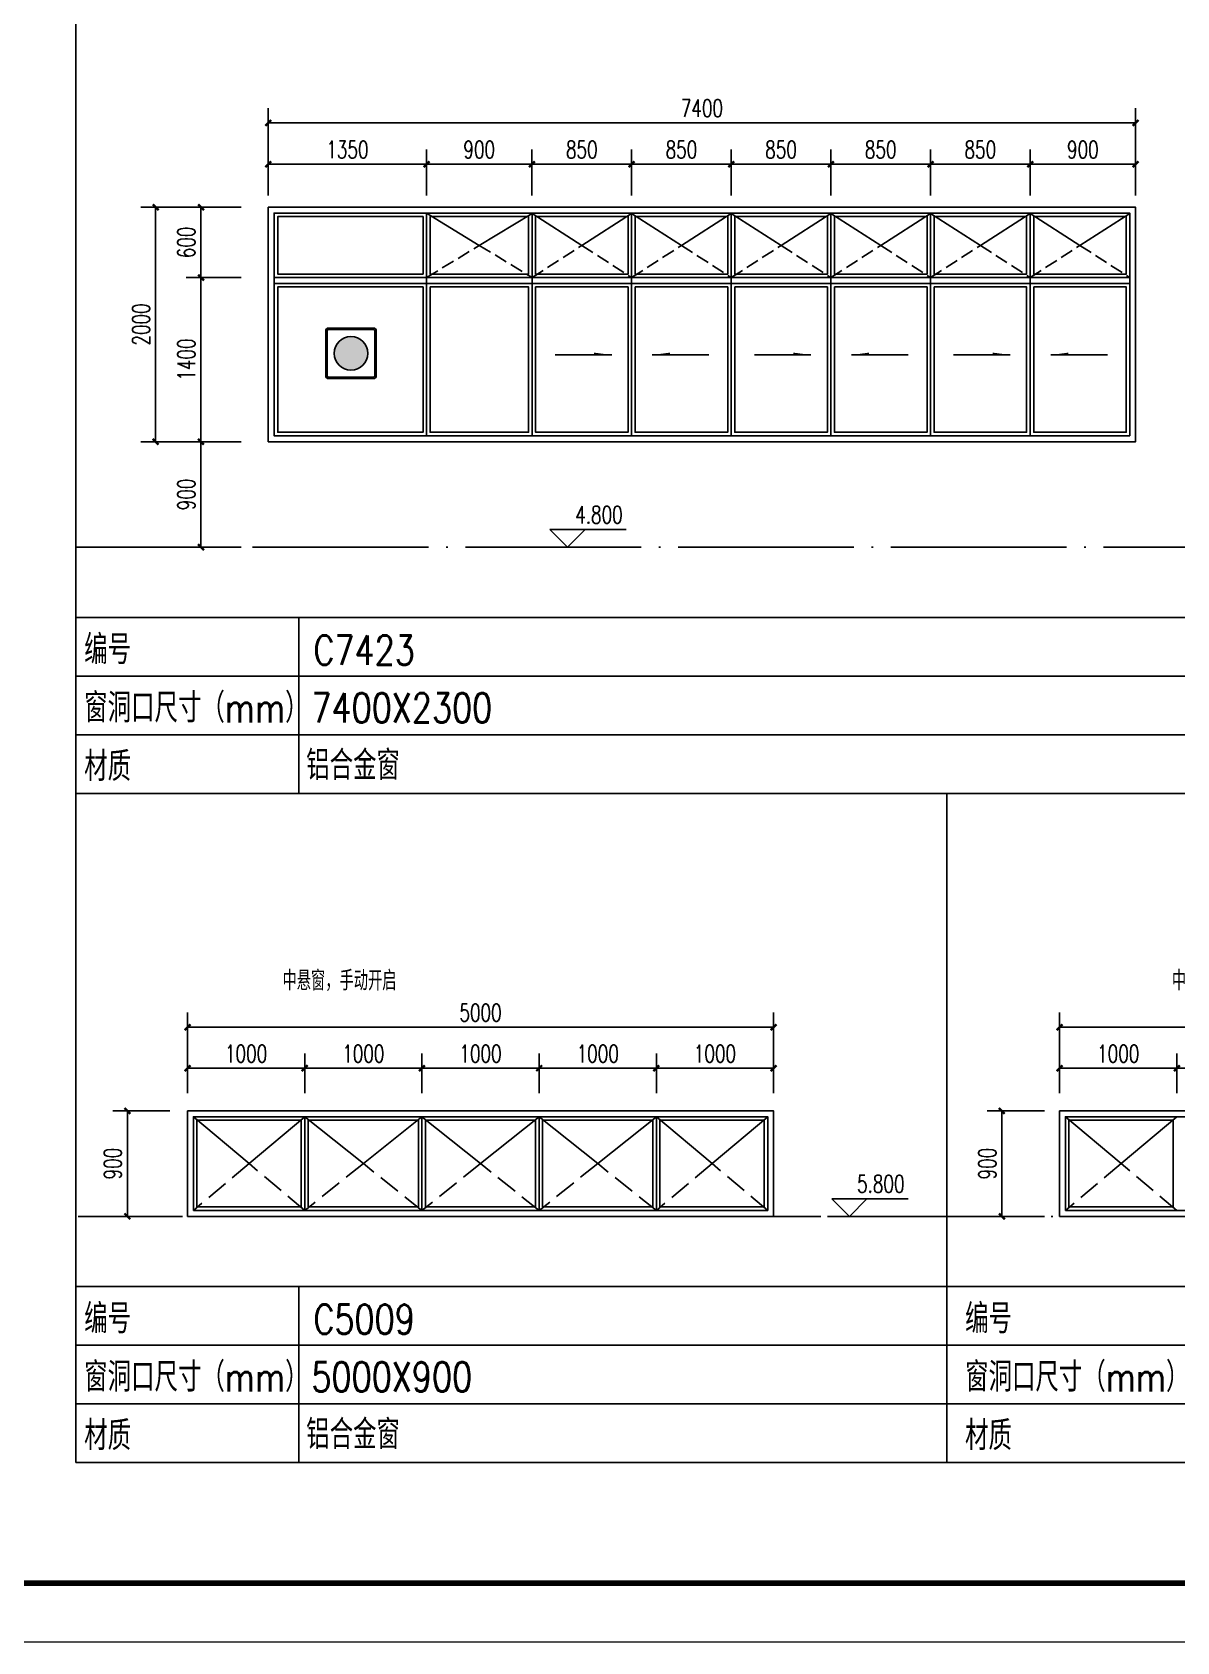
# Model space of a CAD drawing. Extents: x 409931 to 937299, y -508824 to 132289.
# Drawn here: x 656635 to 666401, y -204324 to -190591 of the extents above; entities that cross this region are included whole.
import ezdxf
from ezdxf.enums import TextEntityAlignment as Align

# ---------------------------------------------------------------- set-up
doc = ezdxf.new("R2010")
doc.units = 0
doc.header["$LTSCALE"] = 1500
doc.header["$MEASUREMENT"] = 0
doc.linetypes.add('DASH', pattern=[0.35, 0.25, -0.1])
doc.linetypes.add('DOTE', pattern=[2.42, 2, -0.2, 0.02, -0.2])
doc.layers.get('Defpoints').update_dxf_attribs({"color": 252})
for name, color, linetype in [('A-Dim1(尺寸标注)', 1, 'Continuous'), ('A-Elv(建筑标高)', 3, 'Continuous'), ('A-Hz(图名)', 7, 'Continuous'), ('C-sheet(通用-图框)', 11, 'Continuous'), ('DIM_SYMB', 3, 'Continuous'), ('DOTE', 1, 'Continuous'), ('PUB_HATCH', 8, 'Continuous'), ('PUB_TEXT', 7, 'Continuous'), ('WINDOW', 4, 'Continuous')]:
    doc.layers.add(name, color=color, linetype=linetype)
doc.layers.add('TK', color=151, linetype='Continuous', lineweight=13)
doc.styles.add('_TCH_DIM', font='SIMPLEX', dxfattribs={"bigfont": 'GBCBIG'})
doc.styles.add('_TCH_DIM_T3', font='SIMPLEX', dxfattribs={"width": 0.705882, "bigfont": 'GBCBIG'})
doc.styles.add('HZTXT', font='txt.shx', dxfattribs={"width": 0.8, "bigfont": 'hztxt.shx'})
doc.dimstyles.new('_TCH_ARCH&&50', dxfattribs={"dimtxt": 148.75, "dimasz": 50, "dimexe": 125, "dimexo": 150, "dimgap": 50, "dimtad": 1, "dimdec": 0, "dimzin": 0, "dimdsep": 46, "dimtxsty": '_TCH_DIM_T3', "dimblk": 'ARCHTICK', "dimcen": 0.09, "dimclrt": 7, "dimazin": 2, "dimtfac": 1, "dimtdec": 0, "dimtix": 1, "dimtmove": 2, "dimatfit": 3, "dimfxl": 0, "dimtolj": 1, "dimtzin": 0, "dimarcsym": 0})

# ---------------------------------------------------------------- blocks, each defined once
blk = doc.blocks.new('A1')
at = {"layer": 'TK'}
for p, q in [((-40800, 500), (-500, 500)), ((-42050, 0), (0, 0))]:
    blk.add_line(p, q, dxfattribs=at)
at = {"layer": 'TK', "const_width": 50}
blk.add_lwpolyline([(-40800, 29200), (-500, 29200), (-500, 500), (-40800, 500)], close=True, dxfattribs=at)
blk = doc.blocks.new('FDFSDDDDDD')
h = blk.add_hatch(color=1)
h.dxf.hatch_style = 1
edge = h.paths.add_edge_path()
edge.add_arc((89703, 506218), 120, 0, 360)
at = {"color": 1}
for p, q in [((89523, 506378), (89523, 506058)), ((89533, 506378), (89533, 506058)), ((89543, 506398), (89863, 506398)), ((89543, 506388), (89863, 506388)), ((89873, 506378), (89873, 506058)), ((89883, 506378), (89883, 506058)), ((89543, 506048), (89863, 506048)), ((89543, 506038), (89863, 506038))]:
    blk.add_line(p, q, dxfattribs=at)
blk.add_circle((89703, 506218), 120, dxfattribs=at)
for centre, radius, start, end in [((89543, 506378), 20, 90, 180), ((89543, 506378), 10, 90, 180), ((89863, 506378), 20, 0, 90), ((89863, 506378), 10, 0, 90), ((89543, 506058), 20, 180, 270), ((89543, 506058), 10, 180, 270), ((89863, 506058), 20, 270, 0), ((89863, 506058), 10, 270, 0)]:
    blk.add_arc(centre, radius, start, end, dxfattribs=at)
blk = doc.blocks.new('_ArchTick')
at = {"color": 0, "linetype": 'ByBlock', "const_width": 0.4}
blk.add_lwpolyline([(-0.5, -0.5), (0.5, 0.5)], dxfattribs=at)
blk = doc.blocks.new('*D100')
at = {"layer": 'A-Dim1(尺寸标注)', "color": 0, "lineweight": -2}
for p, q in [((658649, -191835), (658649, -191240)), ((666049, -191835), (666049, -191240)), ((658649, -191365), (666049, -191365))]:
    blk.add_line(p, q, dxfattribs=at)
at = {"layer": 'Defpoints', "color": 0}
for p in [(666049, -191365), (658649, -191985), (666049, -191985)]:
    blk.add_point(p, dxfattribs=at)
at = {"layer": 'A-Dim1(尺寸标注)', "color": 0, "lineweight": -2, "xscale": 50, "yscale": 50, "zscale": 50, "rotation": 180}
blk.add_blockref('_ArchTick', (658649, -191365), dxfattribs=at)
at = {"layer": 'A-Dim1(尺寸标注)', "color": 0, "lineweight": -2, "xscale": 50, "yscale": 50, "zscale": 50}
blk.add_blockref('_ArchTick', (666049, -191365), dxfattribs=at)
at = {"layer": 'A-Dim1(尺寸标注)', "color": 7, "insert": (662349, -191240), "char_height": 148.8, "attachment_point": 5, "style": '_TCH_DIM_T3'}
blk.add_mtext('\\A1;7400', dxfattribs=at)
blk = doc.blocks.new('*D101')
at = {"layer": 'A-Dim1(尺寸标注)', "color": 0, "lineweight": -2}
for p, q in [((658649, -191985), (658649, -191593)), ((659999, -191985), (659999, -191593)), ((658649, -191718), (659999, -191718))]:
    blk.add_line(p, q, dxfattribs=at)
at = {"layer": 'Defpoints', "color": 0}
for p in [(659999, -191718), (658649, -192135), (659999, -192135)]:
    blk.add_point(p, dxfattribs=at)
at = {"layer": 'A-Dim1(尺寸标注)', "color": 0, "lineweight": -2, "xscale": 50, "yscale": 50, "zscale": 50, "rotation": 180}
blk.add_blockref('_ArchTick', (658649, -191718), dxfattribs=at)
at = {"layer": 'A-Dim1(尺寸标注)', "color": 0, "lineweight": -2, "xscale": 50, "yscale": 50, "zscale": 50}
blk.add_blockref('_ArchTick', (659999, -191718), dxfattribs=at)
at = {"layer": 'A-Dim1(尺寸标注)', "color": 7, "insert": (659324, -191593), "char_height": 148.8, "attachment_point": 5, "style": '_TCH_DIM_T3'}
blk.add_mtext('\\A1;1350', dxfattribs=at)
blk = doc.blocks.new('*D102')
at = {"layer": 'A-Dim1(尺寸标注)', "color": 0, "lineweight": -2}
for p, q in [((659999, -191985), (659999, -191593)), ((660899, -191985), (660899, -191593)), ((659999, -191718), (660899, -191718))]:
    blk.add_line(p, q, dxfattribs=at)
at = {"layer": 'Defpoints', "color": 0}
for p in [(660899, -191718), (659999, -192135), (660899, -192135)]:
    blk.add_point(p, dxfattribs=at)
at = {"layer": 'A-Dim1(尺寸标注)', "color": 0, "lineweight": -2, "xscale": 50, "yscale": 50, "zscale": 50, "rotation": 180}
blk.add_blockref('_ArchTick', (659999, -191718), dxfattribs=at)
at = {"layer": 'A-Dim1(尺寸标注)', "color": 0, "lineweight": -2, "xscale": 50, "yscale": 50, "zscale": 50}
blk.add_blockref('_ArchTick', (660899, -191718), dxfattribs=at)
at = {"layer": 'A-Dim1(尺寸标注)', "color": 7, "insert": (660449, -191593), "char_height": 148.8, "attachment_point": 5, "style": '_TCH_DIM_T3'}
blk.add_mtext('\\A1;900', dxfattribs=at)
blk = doc.blocks.new('*D103')
at = {"layer": 'A-Dim1(尺寸标注)', "color": 0, "lineweight": -2}
for p, q in [((660899, -191985), (660899, -191593)), ((661749, -191985), (661749, -191593)), ((660899, -191718), (661749, -191718))]:
    blk.add_line(p, q, dxfattribs=at)
at = {"layer": 'Defpoints', "color": 0}
for p in [(661749, -191718), (660899, -192135), (661749, -192135)]:
    blk.add_point(p, dxfattribs=at)
at = {"layer": 'A-Dim1(尺寸标注)', "color": 0, "lineweight": -2, "xscale": 50, "yscale": 50, "zscale": 50, "rotation": 180}
blk.add_blockref('_ArchTick', (660899, -191718), dxfattribs=at)
at = {"layer": 'A-Dim1(尺寸标注)', "color": 0, "lineweight": -2, "xscale": 50, "yscale": 50, "zscale": 50}
blk.add_blockref('_ArchTick', (661749, -191718), dxfattribs=at)
at = {"layer": 'A-Dim1(尺寸标注)', "color": 7, "insert": (661324, -191593), "char_height": 148.8, "attachment_point": 5, "style": '_TCH_DIM_T3'}
blk.add_mtext('\\A1;850', dxfattribs=at)
blk = doc.blocks.new('*D104')
at = {"layer": 'A-Dim1(尺寸标注)', "color": 0, "lineweight": -2}
for p, q in [((661749, -191985), (661749, -191593)), ((662599, -191985), (662599, -191593)), ((661749, -191718), (662599, -191718))]:
    blk.add_line(p, q, dxfattribs=at)
at = {"layer": 'Defpoints', "color": 0}
for p in [(662599, -191718), (661749, -192135), (662599, -192135)]:
    blk.add_point(p, dxfattribs=at)
at = {"layer": 'A-Dim1(尺寸标注)', "color": 0, "lineweight": -2, "xscale": 50, "yscale": 50, "zscale": 50, "rotation": 180}
blk.add_blockref('_ArchTick', (661749, -191718), dxfattribs=at)
at = {"layer": 'A-Dim1(尺寸标注)', "color": 0, "lineweight": -2, "xscale": 50, "yscale": 50, "zscale": 50}
blk.add_blockref('_ArchTick', (662599, -191718), dxfattribs=at)
at = {"layer": 'A-Dim1(尺寸标注)', "color": 7, "insert": (662174, -191593), "char_height": 148.8, "attachment_point": 5, "style": '_TCH_DIM_T3'}
blk.add_mtext('\\A1;850', dxfattribs=at)
blk = doc.blocks.new('*D105')
at = {"layer": 'A-Dim1(尺寸标注)', "color": 0, "lineweight": -2}
for p, q in [((662599, -191985), (662599, -191593)), ((663449, -191985), (663449, -191593)), ((662599, -191718), (663449, -191718))]:
    blk.add_line(p, q, dxfattribs=at)
at = {"layer": 'Defpoints', "color": 0}
for p in [(663449, -191718), (662599, -192135), (663449, -192135)]:
    blk.add_point(p, dxfattribs=at)
at = {"layer": 'A-Dim1(尺寸标注)', "color": 0, "lineweight": -2, "xscale": 50, "yscale": 50, "zscale": 50, "rotation": 180}
blk.add_blockref('_ArchTick', (662599, -191718), dxfattribs=at)
at = {"layer": 'A-Dim1(尺寸标注)', "color": 0, "lineweight": -2, "xscale": 50, "yscale": 50, "zscale": 50}
blk.add_blockref('_ArchTick', (663449, -191718), dxfattribs=at)
at = {"layer": 'A-Dim1(尺寸标注)', "color": 7, "insert": (663024, -191593), "char_height": 148.8, "attachment_point": 5, "style": '_TCH_DIM_T3'}
blk.add_mtext('\\A1;850', dxfattribs=at)
blk = doc.blocks.new('*D106')
at = {"layer": 'A-Dim1(尺寸标注)', "color": 0, "lineweight": -2}
for p, q in [((663449, -191985), (663449, -191593)), ((664299, -191985), (664299, -191593)), ((663449, -191718), (664299, -191718))]:
    blk.add_line(p, q, dxfattribs=at)
at = {"layer": 'Defpoints', "color": 0}
for p in [(664299, -191718), (663449, -192135), (664299, -192135)]:
    blk.add_point(p, dxfattribs=at)
at = {"layer": 'A-Dim1(尺寸标注)', "color": 0, "lineweight": -2, "xscale": 50, "yscale": 50, "zscale": 50, "rotation": 180}
blk.add_blockref('_ArchTick', (663449, -191718), dxfattribs=at)
at = {"layer": 'A-Dim1(尺寸标注)', "color": 0, "lineweight": -2, "xscale": 50, "yscale": 50, "zscale": 50}
blk.add_blockref('_ArchTick', (664299, -191718), dxfattribs=at)
at = {"layer": 'A-Dim1(尺寸标注)', "color": 7, "insert": (663874, -191593), "char_height": 148.8, "attachment_point": 5, "style": '_TCH_DIM_T3'}
blk.add_mtext('\\A1;850', dxfattribs=at)
blk = doc.blocks.new('*D107')
at = {"layer": 'A-Dim1(尺寸标注)', "color": 0, "lineweight": -2}
for p, q in [((664299, -191985), (664299, -191593)), ((665149, -191985), (665149, -191593)), ((664299, -191718), (665149, -191718))]:
    blk.add_line(p, q, dxfattribs=at)
at = {"layer": 'Defpoints', "color": 0}
for p in [(665149, -191718), (664299, -192135), (665149, -192135)]:
    blk.add_point(p, dxfattribs=at)
at = {"layer": 'A-Dim1(尺寸标注)', "color": 0, "lineweight": -2, "xscale": 50, "yscale": 50, "zscale": 50, "rotation": 180}
blk.add_blockref('_ArchTick', (664299, -191718), dxfattribs=at)
at = {"layer": 'A-Dim1(尺寸标注)', "color": 0, "lineweight": -2, "xscale": 50, "yscale": 50, "zscale": 50}
blk.add_blockref('_ArchTick', (665149, -191718), dxfattribs=at)
at = {"layer": 'A-Dim1(尺寸标注)', "color": 7, "insert": (664724, -191593), "char_height": 148.8, "attachment_point": 5, "style": '_TCH_DIM_T3'}
blk.add_mtext('\\A1;850', dxfattribs=at)
blk = doc.blocks.new('*D108')
at = {"layer": 'A-Dim1(尺寸标注)', "color": 0, "lineweight": -2}
for p, q in [((665149, -191985), (665149, -191593)), ((666049, -191985), (666049, -191593)), ((665149, -191718), (666049, -191718))]:
    blk.add_line(p, q, dxfattribs=at)
at = {"layer": 'Defpoints', "color": 0}
for p in [(666049, -191718), (665149, -192135), (666049, -192135)]:
    blk.add_point(p, dxfattribs=at)
at = {"layer": 'A-Dim1(尺寸标注)', "color": 0, "lineweight": -2, "xscale": 50, "yscale": 50, "zscale": 50, "rotation": 180}
blk.add_blockref('_ArchTick', (665149, -191718), dxfattribs=at)
at = {"layer": 'A-Dim1(尺寸标注)', "color": 0, "lineweight": -2, "xscale": 50, "yscale": 50, "zscale": 50}
blk.add_blockref('_ArchTick', (666049, -191718), dxfattribs=at)
at = {"layer": 'A-Dim1(尺寸标注)', "color": 7, "insert": (665599, -191593), "char_height": 148.8, "attachment_point": 5, "style": '_TCH_DIM_T3'}
blk.add_mtext('\\A1;900', dxfattribs=at)
blk = doc.blocks.new('*D256')
at = {"layer": 'A-Dim1(尺寸标注)', "color": 0, "lineweight": -2}
for p, q in [((665272, -199794), (664783, -199794)), ((664908, -200694), (664908, -199794)), ((665272, -200694), (664783, -200694))]:
    blk.add_line(p, q, dxfattribs=at)
at = {"layer": 'Defpoints', "color": 0}
for p in [(664908, -199794), (665422, -199794), (665422, -200694)]:
    blk.add_point(p, dxfattribs=at)
at = {"layer": 'A-Dim1(尺寸标注)', "color": 0, "lineweight": -2, "xscale": 50, "yscale": 50, "zscale": 50}
for p, rotation in [((664908, -199794), 90), ((664908, -200694), 270)]:
    blk.add_blockref('_ArchTick', p, dxfattribs=dict(at, rotation=rotation))
at = {"layer": 'A-Dim1(尺寸标注)', "color": 7, "insert": (664784, -200244), "char_height": 148.8, "attachment_point": 5, "rotation": 90, "style": '_TCH_DIM_T3'}
blk.add_mtext('\\A1;900', dxfattribs=at)
blk = doc.blocks.new('*D257')
at = {"layer": 'A-Dim1(尺寸标注)', "color": 0, "lineweight": -2}
for p, q in [((657960, -199644), (657960, -198956)), ((662960, -199644), (662960, -198956)), ((657960, -199081), (662960, -199081))]:
    blk.add_line(p, q, dxfattribs=at)
at = {"layer": 'Defpoints', "color": 0}
for p in [(662960, -199081), (657960, -199794), (662960, -199794)]:
    blk.add_point(p, dxfattribs=at)
at = {"layer": 'A-Dim1(尺寸标注)', "color": 0, "lineweight": -2, "xscale": 50, "yscale": 50, "zscale": 50, "rotation": 180}
blk.add_blockref('_ArchTick', (657960, -199081), dxfattribs=at)
at = {"layer": 'A-Dim1(尺寸标注)', "color": 0, "lineweight": -2, "xscale": 50, "yscale": 50, "zscale": 50}
blk.add_blockref('_ArchTick', (662960, -199081), dxfattribs=at)
at = {"layer": 'A-Dim1(尺寸标注)', "color": 7, "insert": (660460, -198956), "char_height": 148.8, "attachment_point": 5, "style": '_TCH_DIM_T3'}
blk.add_mtext('\\A1;5000', dxfattribs=at)
blk = doc.blocks.new('*D258')
at = {"layer": 'A-Dim1(尺寸标注)', "color": 0, "lineweight": -2}
for p, q in [((657960, -199644), (657960, -199305)), ((658960, -199644), (658960, -199305)), ((657960, -199430), (658960, -199430))]:
    blk.add_line(p, q, dxfattribs=at)
at = {"layer": 'Defpoints', "color": 0}
for p in [(658960, -199430), (657960, -199794), (658960, -199794)]:
    blk.add_point(p, dxfattribs=at)
at = {"layer": 'A-Dim1(尺寸标注)', "color": 0, "lineweight": -2, "xscale": 50, "yscale": 50, "zscale": 50, "rotation": 180}
blk.add_blockref('_ArchTick', (657960, -199430), dxfattribs=at)
at = {"layer": 'A-Dim1(尺寸标注)', "color": 0, "lineweight": -2, "xscale": 50, "yscale": 50, "zscale": 50}
blk.add_blockref('_ArchTick', (658960, -199430), dxfattribs=at)
at = {"layer": 'A-Dim1(尺寸标注)', "color": 7, "insert": (658460, -199306), "char_height": 148.8, "attachment_point": 5, "style": '_TCH_DIM_T3'}
blk.add_mtext('\\A1;1000', dxfattribs=at)
blk = doc.blocks.new('*D259')
at = {"layer": 'A-Dim1(尺寸标注)', "color": 0, "lineweight": -2}
for p, q in [((658960, -199644), (658960, -199305)), ((659960, -199644), (659960, -199305)), ((658960, -199430), (659960, -199430))]:
    blk.add_line(p, q, dxfattribs=at)
at = {"layer": 'Defpoints', "color": 0}
for p in [(659960, -199430), (658960, -199794), (659960, -199794)]:
    blk.add_point(p, dxfattribs=at)
at = {"layer": 'A-Dim1(尺寸标注)', "color": 0, "lineweight": -2, "xscale": 50, "yscale": 50, "zscale": 50, "rotation": 180}
blk.add_blockref('_ArchTick', (658960, -199430), dxfattribs=at)
at = {"layer": 'A-Dim1(尺寸标注)', "color": 0, "lineweight": -2, "xscale": 50, "yscale": 50, "zscale": 50}
blk.add_blockref('_ArchTick', (659960, -199430), dxfattribs=at)
at = {"layer": 'A-Dim1(尺寸标注)', "color": 7, "insert": (659460, -199306), "char_height": 148.8, "attachment_point": 5, "style": '_TCH_DIM_T3'}
blk.add_mtext('\\A1;1000', dxfattribs=at)
blk = doc.blocks.new('*D260')
at = {"layer": 'A-Dim1(尺寸标注)', "color": 0, "lineweight": -2}
for p, q in [((659960, -199644), (659960, -199305)), ((660960, -199644), (660960, -199305)), ((659960, -199430), (660960, -199430))]:
    blk.add_line(p, q, dxfattribs=at)
at = {"layer": 'Defpoints', "color": 0}
for p in [(660960, -199430), (659960, -199794), (660960, -199794)]:
    blk.add_point(p, dxfattribs=at)
at = {"layer": 'A-Dim1(尺寸标注)', "color": 0, "lineweight": -2, "xscale": 50, "yscale": 50, "zscale": 50, "rotation": 180}
blk.add_blockref('_ArchTick', (659960, -199430), dxfattribs=at)
at = {"layer": 'A-Dim1(尺寸标注)', "color": 0, "lineweight": -2, "xscale": 50, "yscale": 50, "zscale": 50}
blk.add_blockref('_ArchTick', (660960, -199430), dxfattribs=at)
at = {"layer": 'A-Dim1(尺寸标注)', "color": 7, "insert": (660460, -199306), "char_height": 148.8, "attachment_point": 5, "style": '_TCH_DIM_T3'}
blk.add_mtext('\\A1;1000', dxfattribs=at)
blk = doc.blocks.new('*D261')
at = {"layer": 'A-Dim1(尺寸标注)', "color": 0, "lineweight": -2}
for p, q in [((660960, -199644), (660960, -199305)), ((661960, -199644), (661960, -199305)), ((660960, -199430), (661960, -199430))]:
    blk.add_line(p, q, dxfattribs=at)
at = {"layer": 'Defpoints', "color": 0}
for p in [(661960, -199430), (660960, -199794), (661960, -199794)]:
    blk.add_point(p, dxfattribs=at)
at = {"layer": 'A-Dim1(尺寸标注)', "color": 0, "lineweight": -2, "xscale": 50, "yscale": 50, "zscale": 50, "rotation": 180}
blk.add_blockref('_ArchTick', (660960, -199430), dxfattribs=at)
at = {"layer": 'A-Dim1(尺寸标注)', "color": 0, "lineweight": -2, "xscale": 50, "yscale": 50, "zscale": 50}
blk.add_blockref('_ArchTick', (661960, -199430), dxfattribs=at)
at = {"layer": 'A-Dim1(尺寸标注)', "color": 7, "insert": (661460, -199306), "char_height": 148.8, "attachment_point": 5, "style": '_TCH_DIM_T3'}
blk.add_mtext('\\A1;1000', dxfattribs=at)
blk = doc.blocks.new('*D262')
at = {"layer": 'A-Dim1(尺寸标注)', "color": 0, "lineweight": -2}
for p, q in [((661960, -199644), (661960, -199305)), ((662960, -199644), (662960, -199305)), ((661960, -199430), (662960, -199430))]:
    blk.add_line(p, q, dxfattribs=at)
at = {"layer": 'Defpoints', "color": 0}
for p in [(662960, -199430), (661960, -199794), (662960, -199794)]:
    blk.add_point(p, dxfattribs=at)
at = {"layer": 'A-Dim1(尺寸标注)', "color": 0, "lineweight": -2, "xscale": 50, "yscale": 50, "zscale": 50, "rotation": 180}
blk.add_blockref('_ArchTick', (661960, -199430), dxfattribs=at)
at = {"layer": 'A-Dim1(尺寸标注)', "color": 0, "lineweight": -2, "xscale": 50, "yscale": 50, "zscale": 50}
blk.add_blockref('_ArchTick', (662960, -199430), dxfattribs=at)
at = {"layer": 'A-Dim1(尺寸标注)', "color": 7, "insert": (662460, -199306), "char_height": 148.8, "attachment_point": 5, "style": '_TCH_DIM_T3'}
blk.add_mtext('\\A1;1000', dxfattribs=at)
blk = doc.blocks.new('*D263')
at = {"layer": 'A-Dim1(尺寸标注)', "color": 0, "lineweight": -2}
for p, q in [((665401, -199644), (665401, -198956)), ((671401, -199644), (671401, -198956)), ((665401, -199081), (671401, -199081))]:
    blk.add_line(p, q, dxfattribs=at)
at = {"layer": 'Defpoints', "color": 0}
for p in [(671401, -199081), (665401, -199794), (671401, -199794)]:
    blk.add_point(p, dxfattribs=at)
at = {"layer": 'A-Dim1(尺寸标注)', "color": 0, "lineweight": -2, "xscale": 50, "yscale": 50, "zscale": 50, "rotation": 180}
blk.add_blockref('_ArchTick', (665401, -199081), dxfattribs=at)
at = {"layer": 'A-Dim1(尺寸标注)', "color": 0, "lineweight": -2, "xscale": 50, "yscale": 50, "zscale": 50}
blk.add_blockref('_ArchTick', (671401, -199081), dxfattribs=at)
at = {"layer": 'A-Dim1(尺寸标注)', "color": 7, "insert": (668401, -198956), "char_height": 148.8, "attachment_point": 5, "style": '_TCH_DIM_T3'}
blk.add_mtext('\\A1;6000', dxfattribs=at)
blk = doc.blocks.new('*D264')
at = {"layer": 'A-Dim1(尺寸标注)', "color": 0, "lineweight": -2}
for p, q in [((665401, -199644), (665401, -199305)), ((666401, -199644), (666401, -199305)), ((665401, -199430), (666401, -199430))]:
    blk.add_line(p, q, dxfattribs=at)
at = {"layer": 'Defpoints', "color": 0}
for p in [(666401, -199430), (665401, -199794), (666401, -199794)]:
    blk.add_point(p, dxfattribs=at)
at = {"layer": 'A-Dim1(尺寸标注)', "color": 0, "lineweight": -2, "xscale": 50, "yscale": 50, "zscale": 50, "rotation": 180}
blk.add_blockref('_ArchTick', (665401, -199430), dxfattribs=at)
at = {"layer": 'A-Dim1(尺寸标注)', "color": 0, "lineweight": -2, "xscale": 50, "yscale": 50, "zscale": 50}
blk.add_blockref('_ArchTick', (666401, -199430), dxfattribs=at)
at = {"layer": 'A-Dim1(尺寸标注)', "color": 7, "insert": (665901, -199306), "char_height": 148.8, "attachment_point": 5, "style": '_TCH_DIM_T3'}
blk.add_mtext('\\A1;1000', dxfattribs=at)
blk = doc.blocks.new('*D265')
at = {"layer": 'A-Dim1(尺寸标注)', "color": 0, "lineweight": -2}
for p, q in [((666401, -199644), (666401, -199305)), ((667401, -199644), (667401, -199305)), ((666401, -199430), (667401, -199430))]:
    blk.add_line(p, q, dxfattribs=at)
at = {"layer": 'Defpoints', "color": 0}
for p in [(667401, -199430), (666401, -199794), (667401, -199794)]:
    blk.add_point(p, dxfattribs=at)
at = {"layer": 'A-Dim1(尺寸标注)', "color": 0, "lineweight": -2, "xscale": 50, "yscale": 50, "zscale": 50, "rotation": 180}
blk.add_blockref('_ArchTick', (666401, -199430), dxfattribs=at)
at = {"layer": 'A-Dim1(尺寸标注)', "color": 0, "lineweight": -2, "xscale": 50, "yscale": 50, "zscale": 50}
blk.add_blockref('_ArchTick', (667401, -199430), dxfattribs=at)
at = {"layer": 'A-Dim1(尺寸标注)', "color": 7, "insert": (666901, -199306), "char_height": 148.8, "attachment_point": 5, "style": '_TCH_DIM_T3'}
blk.add_mtext('\\A1;1000', dxfattribs=at)
blk = doc.blocks.new('*D270')
at = {"layer": 'A-Dim1(尺寸标注)', "color": 0, "lineweight": -2}
for p, q in [((657810, -199794), (657322, -199794)), ((657447, -200694), (657447, -199794)), ((657810, -200694), (657322, -200694))]:
    blk.add_line(p, q, dxfattribs=at)
at = {"layer": 'Defpoints', "color": 0}
for p in [(657447, -199794), (657960, -199794), (657960, -200694)]:
    blk.add_point(p, dxfattribs=at)
at = {"layer": 'A-Dim1(尺寸标注)', "color": 0, "lineweight": -2, "xscale": 50, "yscale": 50, "zscale": 50}
for p, rotation in [((657447, -199794), 90), ((657447, -200694), 270)]:
    blk.add_blockref('_ArchTick', p, dxfattribs=dict(at, rotation=rotation))
at = {"layer": 'A-Dim1(尺寸标注)', "color": 7, "insert": (657322, -200244), "char_height": 148.8, "attachment_point": 5, "rotation": 90, "style": '_TCH_DIM_T3'}
blk.add_mtext('\\A1;900', dxfattribs=at)
blk = doc.blocks.new('*D281')
at = {"layer": 'A-Dim1(尺寸标注)', "color": 0, "lineweight": -2}
for p, q in [((658417, -192085), (657563, -192085)), ((657688, -194085), (657688, -192085)), ((658417, -194085), (657563, -194085))]:
    blk.add_line(p, q, dxfattribs=at)
at = {"layer": 'Defpoints', "color": 0}
for p in [(657688, -192085), (658567, -192085), (658567, -194085)]:
    blk.add_point(p, dxfattribs=at)
at = {"layer": 'A-Dim1(尺寸标注)', "color": 0, "lineweight": -2, "xscale": 50, "yscale": 50, "zscale": 50}
for p, rotation in [((657688, -192085), 90), ((657688, -194085), 270)]:
    blk.add_blockref('_ArchTick', p, dxfattribs=dict(at, rotation=rotation))
at = {"layer": 'A-Dim1(尺寸标注)', "color": 7, "insert": (657564, -193085), "char_height": 148.8, "attachment_point": 5, "rotation": 90, "style": '_TCH_DIM_T3'}
blk.add_mtext('\\A1;2000', dxfattribs=at)
blk = doc.blocks.new('*D282')
at = {"layer": 'A-Dim1(尺寸标注)', "color": 0, "lineweight": -2}
for p, q in [((658417, -192085), (657950, -192085)), ((658075, -192685), (658075, -192085)), ((658417, -192685), (657950, -192685))]:
    blk.add_line(p, q, dxfattribs=at)
at = {"layer": 'Defpoints', "color": 0}
for p in [(658075, -192085), (658567, -192085), (658567, -192685)]:
    blk.add_point(p, dxfattribs=at)
at = {"layer": 'A-Dim1(尺寸标注)', "color": 0, "lineweight": -2, "xscale": 50, "yscale": 50, "zscale": 50}
for p, rotation in [((658075, -192085), 90), ((658075, -192685), 270)]:
    blk.add_blockref('_ArchTick', p, dxfattribs=dict(at, rotation=rotation))
at = {"layer": 'A-Dim1(尺寸标注)', "color": 7, "insert": (657950, -192385), "char_height": 148.8, "attachment_point": 5, "rotation": 90, "style": '_TCH_DIM_T3'}
blk.add_mtext('\\A1;600', dxfattribs=at)
blk = doc.blocks.new('*D283')
at = {"layer": 'A-Dim1(尺寸标注)', "color": 0, "lineweight": -2}
for p, q in [((658417, -192685), (657950, -192685)), ((658075, -194085), (658075, -192685)), ((658417, -194085), (657950, -194085))]:
    blk.add_line(p, q, dxfattribs=at)
at = {"layer": 'Defpoints', "color": 0}
for p in [(658075, -192685), (658567, -192685), (658567, -194085)]:
    blk.add_point(p, dxfattribs=at)
at = {"layer": 'A-Dim1(尺寸标注)', "color": 0, "lineweight": -2, "xscale": 50, "yscale": 50, "zscale": 50}
for p, rotation in [((658075, -192685), 90), ((658075, -194085), 270)]:
    blk.add_blockref('_ArchTick', p, dxfattribs=dict(at, rotation=rotation))
at = {"layer": 'A-Dim1(尺寸标注)', "color": 7, "insert": (657950, -193385), "char_height": 148.8, "attachment_point": 5, "rotation": 90, "style": '_TCH_DIM_T3'}
blk.add_mtext('\\A1;1400', dxfattribs=at)
blk = doc.blocks.new('*D284')
at = {"layer": 'A-Dim1(尺寸标注)', "color": 0, "lineweight": -2}
for p, q in [((658417, -194085), (657950, -194085)), ((658075, -194985), (658075, -194085)), ((658417, -194985), (657950, -194985))]:
    blk.add_line(p, q, dxfattribs=at)
at = {"layer": 'Defpoints', "color": 0}
for p in [(658075, -194085), (658567, -194085), (658567, -194985)]:
    blk.add_point(p, dxfattribs=at)
at = {"layer": 'A-Dim1(尺寸标注)', "color": 0, "lineweight": -2, "xscale": 50, "yscale": 50, "zscale": 50}
for p, rotation in [((658075, -194085), 90), ((658075, -194985), 270)]:
    blk.add_blockref('_ArchTick', p, dxfattribs=dict(at, rotation=rotation))
at = {"layer": 'A-Dim1(尺寸标注)', "color": 7, "insert": (657950, -194535), "char_height": 148.8, "attachment_point": 5, "rotation": 90, "style": '_TCH_DIM_T3'}
blk.add_mtext('\\A1;900', dxfattribs=at)

msp = doc.modelspace()

# ---------------------------------------------------------------- hatches: boundary and pattern name
at = {"layer": 'DIM_SYMB'}
for points in [[(661579.4, -193345), (661429.4, -193345), (661429.4, -193325)], [(661925.5, -193345), (662075.5, -193345), (662075.5, -193325)], [(663279.4, -193345), (663129.4, -193345), (663129.4, -193325)], [(663625.5, -193345), (663775.5, -193345), (663775.5, -193325)], [(664979.4, -193345), (664829.4, -193345), (664829.4, -193325)], [(665325.5, -193345), (665475.5, -193345), (665475.5, -193325)]]:
    msp.add_hatch(color=256, dxfattribs=at).paths.add_polyline_path(points)

# ---------------------------------------------------------------- linework, layer by layer
at = {"layer": 'A-Dim1(尺寸标注)'}
for points in [[(659762.3, -198819.4, 0, 0, 0), (658715.8, -198819.4, 0, 0, 0), (658715.8, -200009.7, 40, 0, 0), (658715.8, -200159.7, 0, 0, 0)], [(667350.8, -198819.4, 0, 0, 0), (666304.3, -198819.4, 0, 0, 0), (666304.3, -200009.7, 40, 0, 0), (666304.3, -200159.7, 0, 0, 0)]]:
    msp.add_lwpolyline(points, format="xyseb", dxfattribs=at)
at = {"layer": 'A-Elv(建筑标高)'}
for p, q in [((661202.6, -194985), (661052.6, -194835)), ((661052.6, -194835), (661702.8, -194835)), ((661202.6, -194985), (661352.6, -194835)), ((661016.7, -194985), (661352.6, -194985)), ((663607.2, -200693.7), (663457.2, -200543.7)), ((663457.2, -200543.7), (664107.4, -200543.7)), ((663607.2, -200693.7), (663757.2, -200543.7)), ((663421.3, -200693.7), (663757.2, -200693.7))]:
    msp.add_line(p, q, dxfattribs=at)
at = {"layer": 'C-sheet(通用-图框)'}
for p, q in [((657008.5, -195585), (690568.3, -195585)), ((658908.5, -195585), (658908.5, -197085)), ((657008.5, -196085), (690568.3, -196085)), ((657008.5, -196585), (690568.3, -196585)), ((664438, -197085), (664438, -202793.7)), ((657008.5, -201293.7), (690568.3, -201293.7)), ((658908.5, -201293.7), (658908.5, -202793.7)), ((657008.5, -201793.7), (690568.3, -201793.7)), ((657008.5, -202293.7), (690568.3, -202293.7))]:
    msp.add_line(p, q, dxfattribs=at)
for points in [[(690568.3, -190299.2), (690568.3, -197085), (657008.5, -197085), (657008.5, -190299.2), (690568.3, -190299.2)], [(690568.3, -197085), (690568.3, -202793.7), (657008.5, -202793.7), (657008.5, -197085), (690568.3, -197085)]]:
    msp.add_lwpolyline(points, close=True, dxfattribs=at)
at = {"layer": 'Defpoints'}
for points in [[(659999.4, -192135), (660449.4, -192410), (660899.4, -192138.8)], [(660899.4, -192138.8), (661324.4, -192410), (661749.4, -192138.8)], [(661749.4, -192138.8), (662174.4, -192410), (662599.4, -192138.8)], [(662599.4, -192138.8), (663024.4, -192410), (663449.4, -192138.8)], [(663449.4, -192138.8), (663874.4, -192410), (664299.4, -192138.8)], [(664299.4, -192138.8), (664724.4, -192410), (665149.4, -192138.8)], [(665149.4, -192138.8), (665574.4, -192410), (665999.4, -192138.8)]]:
    msp.add_lwpolyline(points, dxfattribs=at)
at = {"layer": 'DIM_SYMB'}
for points in [[(661096.2, -193345), (661579.4, -193345)], [(662408.6, -193345), (661925.5, -193345)], [(662796.2, -193345), (663279.4, -193345)], [(664108.6, -193345), (663625.5, -193345)], [(664496.2, -193345), (664979.4, -193345)], [(665808.6, -193345), (665325.5, -193345)]]:
    msp.add_lwpolyline(points, dxfattribs=at)
at = {"layer": 'DOTE', "color": 1, "linetype": 'DOTE', "ltscale": 0.5}
for p, q in [((681795.5, -194985), (657008.5, -194985)), ((690588.3, -200693.7), (657028.5, -200693.7))]:
    msp.add_line(p, q, dxfattribs=at)
at = {"layer": 'PUB_HATCH', "linetype": 'DASH', "ltscale": 0.3}
for p, q in [((659999.4, -192685), (660449.4, -192410)), ((660449.4, -192410), (660899.4, -192685)), ((660899.4, -192685), (661324.4, -192410)), ((661324.4, -192410), (661749.4, -192685)), ((661749.4, -192685), (662174.4, -192410)), ((662174.4, -192410), (662599.4, -192685)), ((662599.4, -192685), (663024.4, -192410)), ((663024.4, -192410), (663449.4, -192685)), ((663449.4, -192685), (663874.4, -192410)), ((663874.4, -192410), (664299.4, -192685)), ((664299.4, -192685), (664724.4, -192410)), ((664724.4, -192410), (665149.4, -192685)), ((665149.4, -192685), (665574.4, -192410)), ((665574.4, -192410), (665999.4, -192685))]:
    msp.add_line(p, q, dxfattribs=at)
at = {"layer": 'PUB_HATCH'}
for points in [[(658960.2, -199843.7), (658485.2, -200243.7), (658010.2, -199843.7)], [(659960.2, -199843.7), (659460.2, -200243.7), (658960.2, -199843.7)], [(660960.2, -199843.7), (660460.2, -200243.7), (659960.2, -199843.7)], [(661960.2, -199843.7), (661460.2, -200243.7), (660960.2, -199843.7)], [(662910.2, -199843.7), (662435.2, -200243.7), (661960.2, -199843.7)], [(666400.6, -199843.7), (665925.6, -200243.7), (665450.6, -199843.7)]]:
    msp.add_lwpolyline(points, dxfattribs=at)
at = {"layer": 'PUB_HATCH', "linetype": 'DASH', "ltscale": 0.5}
for points in [[(658960.2, -200643.7), (658485.2, -200243.7), (658010.2, -200643.7)], [(659960.2, -200643.7), (659460.2, -200243.7), (658960.2, -200643.7)], [(660960.2, -200643.7), (660460.2, -200243.7), (659960.2, -200643.7)], [(661960.2, -200643.7), (661460.2, -200243.7), (660960.2, -200643.7)], [(662910.2, -200643.7), (662435.2, -200243.7), (661960.2, -200643.7)], [(666400.6, -200643.7), (665925.6, -200243.7), (665450.6, -200643.7)]]:
    msp.add_lwpolyline(points, dxfattribs=at)
at = {"layer": 'WINDOW'}
for p, q in [((659999.4, -192135), (659999.4, -194035)), ((660899.4, -192135), (660899.4, -194035)), ((661749.4, -192135), (661749.4, -194035)), ((662599.4, -192135), (662599.4, -194035)), ((663449.4, -192135), (663449.4, -194035)), ((664299.4, -192135), (664299.4, -194035)), ((665149.4, -192135), (665149.4, -194035)), ((658699.4, -192685), (665999.4, -192685)), ((658699.4, -192735), (665999.4, -192735)), ((658960.2, -199843.7), (658960.2, -200643.7)), ((659960.2, -199843.7), (659960.2, -200643.7)), ((660960.2, -199843.7), (660960.2, -200643.7)), ((661960.2, -199843.7), (661960.2, -200643.7))]:
    msp.add_line(p, q, dxfattribs=at)
for points in [[(658649.4, -194085), (666049.4, -194085), (666049.4, -192085), (658649.4, -192085)], [(659969.4, -192165), (658729.4, -192165), (658729.4, -192655), (659969.4, -192655)], [(660029.4, -192165), (660869.4, -192165), (660869.4, -192655), (660029.4, -192655)], [(660929.4, -192165), (661719.4, -192165), (661719.4, -192655), (660929.4, -192655)], [(661779.4, -192165), (662569.4, -192165), (662569.4, -192655), (661779.4, -192655)], [(662629.4, -192165), (663419.4, -192165), (663419.4, -192655), (662629.4, -192655)], [(663479.4, -192165), (664269.4, -192165), (664269.4, -192655), (663479.4, -192655)], [(664329.4, -192165), (665119.4, -192165), (665119.4, -192655), (664329.4, -192655)], [(665179.4, -192165), (665969.4, -192165), (665969.4, -192655), (665179.4, -192655)], [(659969.4, -192765), (658729.4, -192765), (658729.4, -194005), (659969.4, -194005)], [(660029.4, -192765), (660869.4, -192765), (660869.4, -194005), (660029.4, -194005)], [(660929.4, -192765), (661719.4, -192765), (661719.4, -194005), (660929.4, -194005)], [(661779.4, -192765), (662569.4, -192765), (662569.4, -194005), (661779.4, -194005)], [(662629.4, -192765), (663419.4, -192765), (663419.4, -194005), (662629.4, -194005)], [(663479.4, -192765), (664269.4, -192765), (664269.4, -194005), (663479.4, -194005)], [(664329.4, -192765), (665119.4, -192765), (665119.4, -194005), (664329.4, -194005)], [(665179.4, -192765), (665969.4, -192765), (665969.4, -194005), (665179.4, -194005)], [(657960.2, -200693.7), (662960.2, -200693.7), (662960.2, -199793.7), (657960.2, -199793.7)], [(665400.6, -200693.7), (671400.6, -200693.7), (671400.6, -199793.7), (665400.6, -199793.7)], [(658010.2, -200643.7), (662910.2, -200643.7), (662910.2, -199843.7), (658010.2, -199843.7)], [(658040.2, -199873.7), (658930.2, -199873.7), (658930.2, -200613.7), (658040.2, -200613.7)], [(658990.2, -199873.7), (659930.2, -199873.7), (659930.2, -200613.7), (658990.2, -200613.7)], [(660930.2, -199873.7), (659990.2, -199873.7), (659990.2, -200613.7), (660930.2, -200613.7)], [(660990.2, -199873.7), (661930.2, -199873.7), (661930.2, -200613.7), (660990.2, -200613.7)], [(662880.2, -199873.7), (661990.2, -199873.7), (661990.2, -200613.7), (662880.2, -200613.7)], [(665450.6, -200643.7), (671350.6, -200643.7), (671350.6, -199843.7), (665450.6, -199843.7)], [(665480.6, -199873.7), (666370.6, -199873.7), (666370.6, -200613.7), (665480.6, -200613.7)]]:
    msp.add_lwpolyline(points, close=True, dxfattribs=at)
msp.add_lwpolyline([(664699.4, -194035), (665999.4, -194035), (665999.4, -192135), (658699.4, -192135), (658699.4, -194035), (664699.4, -194035)], dxfattribs=at)

# ---------------------------------------------------------------- block references
at = {"xscale": 1.199999999953434, "yscale": 1.200000000011642, "zscale": 1.2}
msp.add_blockref('FDFSDDDDDD', (551711.3, -800792.8), dxfattribs=at)
at = {"layer": 'TK'}
msp.add_blockref('A1', (696504.8, -204323.5), dxfattribs=at)

# ---------------------------------------------------------------- texts
at = {"layer": 'A-Hz(图名)', "style": 'HZTXT', "width": 0.8}
for s, p in [('编号', (657078.6, -195983.1)), ('C7423', (659033.8, -195988.3)), ('窗洞口尺寸（mm）', (657078.6, -196479.9)), ('7400X2300', (659017.3, -196479.9)), ('材质', (657078.6, -196979.8)), ('编号', (657078.6, -201691.9)), ('C5009', (659033.8, -201697)), ('编号', (664594.3, -201691.9)), ('窗洞口尺寸（mm）', (657078.6, -202188.7)), ('5000X900', (659017.3, -202188.7)), ('窗洞口尺寸（mm）', (664594.3, -202188.7)), ('材质', (657078.6, -202688.6)), ('材质', (664594.3, -202688.6))]:
    msp.add_text(s, height=250, dxfattribs=at).set_placement(p)
for p in [(659372.8, -196831.5), (659372.8, -202540.3)]:
    msp.add_text('铝合金窗', height=250, dxfattribs=at).set_placement(p, align=Align.MIDDLE)
at = {"layer": 'PUB_TEXT', "style": '_TCH_DIM', "width": 0.705882}
for s, p in [('4.800', (661267.8, -194782.5)), ('5.800', (663672.4, -200491.2))]:
    msp.add_text(s, height=148.75, dxfattribs=at).set_placement(p)
at = {"layer": 'PUB_TEXT', "style": '_TCH_DIM'}
for p in [(658770.8, -198766.9), (666359.3, -198766.9)]:
    msp.add_text('中悬窗，手动开启', height=168.79, dxfattribs=at).set_placement(p)

# ---------------------------------------------------------------- dimensions: what is measured, and where the dimension line sits
at = {"layer": 'A-Dim1(尺寸标注)'}
for p1, p2, distance, picture, middle in [((658649.4, -191985), (666049.4, -191985), 620.3, '*D100', (662349.4, -191240.3)), ((658649.4, -192135), (659999.4, -192135), 417.3, '*D101', (659324.4, -191593.3)), ((659999.4, -192135), (660899.4, -192135), 417.3, '*D102', (660449.4, -191593.3)), ((660899.4, -192135), (661749.4, -192135), 417.3, '*D103', (661324.4, -191593.3)), ((661749.4, -192135), (662599.4, -192135), 417.3, '*D104', (662174.4, -191593.3)), ((662599.4, -192135), (663449.4, -192135), 417.3, '*D105', (663024.4, -191593.3)), ((663449.4, -192135), (664299.4, -192135), 417.3, '*D106', (663874.4, -191593.3)), ((664299.4, -192135), (665149.4, -192135), 417.3, '*D107', (664724.4, -191593.3)), ((665149.4, -192135), (666049.4, -192135), 417.3, '*D108', (665599.4, -191593.3)), ((658567.5, -194085), (658567.5, -192085), 879.4, '*D281', (657563.7, -193085)), ((658567.5, -192685), (658567.5, -192085), 492.9, '*D282', (657950.2, -192385)), ((658567.5, -194085), (658567.5, -192685), 492.9, '*D283', (657950.2, -193385)), ((658567.5, -194985), (658567.5, -194085), 492.9, '*D284', (657950.2, -194535)), ((657960.2, -199793.7), (662960.2, -199793.7), 713, '*D257', (660460.2, -198956.3)), ((665400.6, -199793.7), (671400.6, -199793.7), 713, '*D263', (668400.6, -198956.3)), ((657960.2, -199793.7), (658960.2, -199793.7), 363.8, '*D258', (658460.2, -199305.5)), ((658960.2, -199793.7), (659960.2, -199793.7), 363.8, '*D259', (659460.2, -199305.5)), ((659960.2, -199793.7), (660960.2, -199793.7), 363.8, '*D260', (660460.2, -199305.5)), ((660960.2, -199793.7), (661960.2, -199793.7), 363.8, '*D261', (661460.2, -199305.5)), ((661960.2, -199793.7), (662960.2, -199793.7), 363.8, '*D262', (662460.2, -199305.5)), ((665400.6, -199793.7), (666400.6, -199793.7), 363.8, '*D264', (665900.6, -199305.5)), ((666400.6, -199793.7), (667400.6, -199793.7), 363.8, '*D265', (666900.6, -199305.5)), ((657960.2, -200693.7), (657960.2, -199793.7), 513.5, '*D270', (657322.3, -200243.7)), ((665421.8, -200693.7), (665421.8, -199793.7), 513.5, '*D256', (664783.9, -200243.7))]:
    dim = msp.add_aligned_dim(p1=p1, p2=p2, distance=distance, dimstyle='_TCH_ARCH&&50', dxfattribs=at)
    dim.commit()
    dim.dimension.update_dxf_attribs({"geometry": picture, "text_midpoint": middle})

doc.saveas('drawing.dxf')
